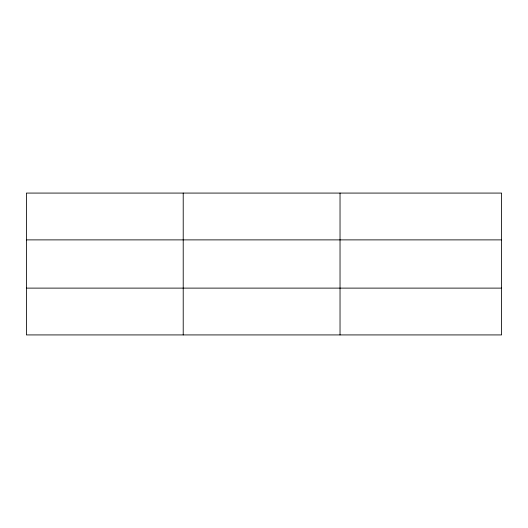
<?xml version="1.0" encoding="UTF-8"?>
<svg xmlns="http://www.w3.org/2000/svg" width="528" height="528" viewBox="0 0 528 528"><rect width="100%" height="100%" fill="white"/><g stroke="black" fill="none" stroke-linecap="round" stroke-linejoin="round"><path stroke-width="0.79" d="M183.216 193.076L183.216 334.924M340.032 193.076L340.032 334.924M501.6 239.884L501.6 193.076L26.4 193.076L26.4 334.924L501.6 334.924L501.6 239.884L26.4 239.884M26.4 288.116L501.6 288.116"/></g></svg>
